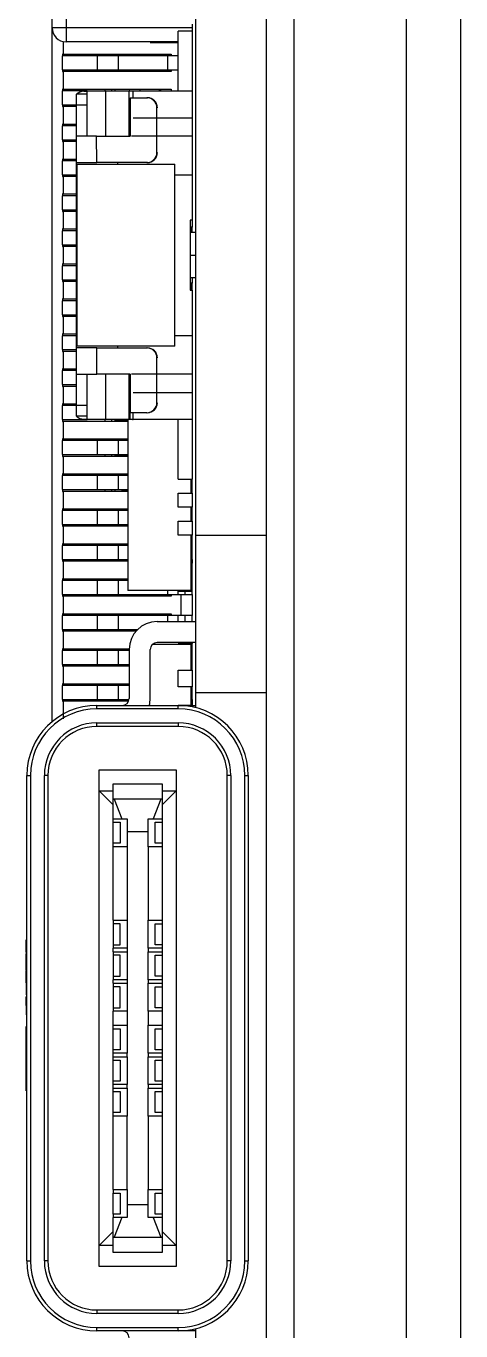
# Model space of a CAD drawing. Header units: millimetres. Extents: x -265 to 612, y -305 to 248.
# Drawn here: x 146.08 to 152.28, y -189.47 to -170.83 of the extents above; entities that cross this region are included whole.
import ezdxf

# ---------------------------------------------------------------- set-up
doc = ezdxf.new("R2010")
doc.units = ezdxf.units.MM
doc.header["$MEASUREMENT"] = 0
doc.layers.add('图层0000', color=7, linetype='Continuous', lineweight=25)

msp = doc.modelspace()

# ---------------------------------------------------------------- linework, layer by layer
at = {"layer": '图层0000', "color": 7, "linetype": 'Continuous', "lineweight": 25}
for p, q in [((151.5, -87.6), (151.5, -301.25)), ((152.28, -301.25), (152.28, -87.6)), ((151.5, -97.6), (151.5, -211.25)), ((149.9, -210.4), (149.9, -129.803)), ((149.5, -133.803), (149.5, -206.4)), ((148.496, -178.1), (148.496, -148.1)), ((149.5, -148.1), (149.5, -178.1)), ((146.446, -170.85), (146.446, -167.25)), ((146.646, -167.25), (146.646, -170.85)), ((148.446, -170.8), (148.446, -170.85)), ((146.446, -180.766), (146.446, -170.85)), ((146.646, -170.85), (146.446, -170.85)), ((148.446, -170.85), (146.646, -170.85)), ((146.646, -170.85), (146.646, -171.05)), ((148.246, -171.75), (148.246, -170.9)), ((148.446, -170.9), (148.246, -170.9)), ((148.446, -170.85), (148.446, -170.9)), ((148.446, -170.9), (148.446, -171.75)), ((146.606, -171.046), (146.606, -171.225)), ((148.246, -171.05), (146.646, -171.05)), ((147.846, -171.06), (148.246, -171.06)), ((146.596, -171.225), (146.596, -171.25)), ((146.606, -171.225), (146.596, -171.225)), ((146.596, -171.45), (146.596, -171.25)), ((147.096, -171.25), (146.596, -171.25)), ((146.606, -171.225), (148.146, -171.225)), ((147.096, -171.45), (147.096, -171.25)), ((147.396, -171.25), (147.096, -171.25)), ((147.2, -171.225), (147.2, -171.25)), ((147.3, -171.25), (147.3, -171.225)), ((147.346, -171.25), (147.346, -171.225)), ((147.7, -171.23), (147.346, -171.23)), ((147.396, -171.45), (147.396, -171.25)), ((148.096, -171.25), (147.396, -171.25)), ((147.5, -171.225), (147.5, -171.23)), ((147.976, -171.23), (147.7, -171.23)), ((147.7, -171.23), (147.7, -171.25)), ((148, -171.23), (147.976, -171.23)), ((147.976, -171.23), (147.976, -171.25)), ((148, -171.25), (148, -171.225)), ((148.096, -171.45), (148.096, -171.25)), ((148.246, -171.25), (148.096, -171.25)), ((148.146, -171.225), (148.146, -171.25)), ((146.596, -171.45), (147.096, -171.45)), ((146.596, -171.45), (146.596, -171.475)), ((146.596, -171.475), (146.606, -171.475)), ((148.146, -171.475), (146.606, -171.475)), ((146.606, -171.475), (146.606, -171.725)), ((147.096, -171.45), (147.396, -171.45)), ((147.2, -171.45), (147.2, -171.475)), ((147.3, -171.475), (147.3, -171.45)), ((147.346, -171.475), (147.346, -171.45)), ((147.346, -171.455), (148, -171.455)), ((147.396, -171.45), (148.096, -171.45)), ((147.5, -171.45), (147.5, -171.475)), ((148, -171.475), (148, -171.45)), ((148.096, -171.45), (148.246, -171.45)), ((148.146, -171.45), (148.146, -171.475)), ((146.596, -171.725), (146.596, -171.75)), ((146.606, -171.725), (146.596, -171.725)), ((146.596, -171.95), (146.596, -171.75)), ((146.946, -171.75), (146.596, -171.75)), ((146.606, -171.725), (148.146, -171.725)), ((146.946, -171.758), (146.898, -171.758)), ((146.946, -171.75), (147.206, -171.75)), ((146.946, -172.4), (146.946, -171.75)), ((147.2, -171.725), (147.2, -171.75)), ((147.206, -171.75), (147.546, -171.75)), ((147.206, -171.75), (147.206, -172.4)), ((147.3, -171.75), (147.3, -171.725)), ((147.346, -171.75), (147.346, -171.725)), ((147.7, -171.73), (147.346, -171.73)), ((147.5, -171.725), (147.5, -171.73)), ((147.555, -171.75), (147.546, -171.75)), ((147.546, -171.75), (147.555, -171.75)), ((147.546, -172.4), (147.546, -171.75)), ((147.555, -171.75), (147.605, -171.75)), ((147.605, -171.75), (148.446, -171.75)), ((147.605, -171.85), (147.605, -171.75)), ((147.976, -171.73), (147.7, -171.73)), ((147.7, -171.73), (147.7, -171.75)), ((148, -171.73), (147.976, -171.73)), ((147.976, -171.73), (147.976, -171.75)), ((148, -171.75), (148, -171.725)), ((148.146, -171.725), (148.146, -171.75)), ((148.446, -171.75), (148.446, -172.141)), ((146.796, -171.95), (146.796, -171.8)), ((146.946, -171.8), (146.796, -171.8)), ((147.559, -171.85), (147.569, -171.85)), ((147.559, -171.85), (147.559, -172.4)), ((147.569, -171.85), (147.799, -171.85)), ((147.799, -171.85), (147.806, -171.85)), ((146.596, -171.95), (146.796, -171.95)), ((146.596, -171.95), (146.596, -171.975)), ((146.596, -171.975), (146.606, -171.975)), ((146.796, -171.975), (146.606, -171.975)), ((146.606, -171.975), (146.606, -172.225)), ((146.796, -172.4), (146.796, -171.95)), ((146.796, -171.95), (146.946, -171.95)), ((147.942, -172.633), (147.942, -171.993)), ((147.948, -171.993), (147.942, -171.993)), ((146.596, -172.225), (146.596, -172.25)), ((146.606, -172.225), (146.596, -172.225)), ((146.596, -172.45), (146.596, -172.25)), ((146.796, -172.25), (146.596, -172.25)), ((146.606, -172.225), (146.796, -172.225)), ((148.446, -172.141), (147.605, -172.141)), ((148.446, -172.141), (148.446, -172.4)), ((146.596, -172.45), (146.796, -172.45)), ((146.596, -172.45), (146.596, -172.475)), ((146.596, -172.475), (146.606, -172.475)), ((146.796, -172.475), (146.606, -172.475)), ((146.606, -172.475), (146.606, -172.725)), ((146.796, -172.775), (146.796, -172.4)), ((146.946, -172.4), (146.796, -172.4)), ((147.067, -172.4), (146.946, -172.4)), ((147.082, -172.4), (147.067, -172.4)), ((147.082, -172.4), (147.559, -172.4)), ((147.083, -172.775), (147.082, -172.4)), ((148.446, -172.4), (147.581, -172.4)), ((148.446, -172.4), (148.446, -172.95)), ((147.942, -172.633), (147.948, -172.633)), ((146.596, -172.725), (146.596, -172.75)), ((146.606, -172.725), (146.596, -172.725)), ((146.596, -172.95), (146.596, -172.75)), ((146.796, -172.75), (146.596, -172.75)), ((146.606, -172.725), (146.796, -172.725)), ((146.796, -172.825), (146.796, -172.775)), ((146.796, -172.775), (147.083, -172.775)), ((146.796, -175.375), (146.796, -172.825)), ((146.798, -172.825), (146.796, -172.825)), ((146.798, -172.8), (148.198, -172.8)), ((146.798, -172.8), (146.798, -175.4)), ((147.569, -172.775), (147.083, -172.775)), ((147.386, -172.8), (147.386, -172.775)), ((147.799, -172.775), (147.569, -172.775)), ((147.806, -172.775), (147.799, -172.775)), ((148.198, -175.4), (148.198, -172.8)), ((146.596, -172.95), (146.798, -172.95)), ((146.596, -172.95), (146.596, -172.975)), ((146.596, -172.975), (146.606, -172.975)), ((146.798, -172.975), (146.606, -172.975)), ((146.606, -172.975), (146.606, -173.225)), ((148.198, -172.95), (148.446, -172.95)), ((148.446, -172.95), (148.446, -173.6)), ((146.596, -173.225), (146.596, -173.25)), ((146.606, -173.225), (146.596, -173.225)), ((146.606, -173.225), (146.798, -173.225)), ((146.596, -173.45), (146.596, -173.25)), ((146.798, -173.25), (146.596, -173.25)), ((146.796, -173.35), (146.798, -173.35)), ((146.596, -173.45), (146.798, -173.45)), ((146.596, -173.45), (146.596, -173.475)), ((146.596, -173.475), (146.606, -173.475)), ((146.798, -173.475), (146.606, -173.475)), ((146.606, -173.475), (146.606, -173.725)), ((146.798, -173.6), (146.796, -173.6)), ((148.416, -173.6), (148.416, -174.6)), ((148.446, -173.6), (148.416, -173.6)), ((148.446, -173.6), (148.446, -173.7)), ((146.596, -173.725), (146.596, -173.75)), ((146.606, -173.725), (146.596, -173.725)), ((146.596, -173.95), (146.596, -173.75)), ((146.798, -173.75), (146.596, -173.75)), ((146.606, -173.725), (146.798, -173.725)), ((148.446, -173.7), (148.416, -173.7)), ((148.426, -173.75), (148.416, -173.75)), ((148.496, -173.775), (148.416, -173.775)), ((148.426, -173.7), (148.426, -173.775)), ((148.446, -173.775), (148.446, -173.7)), ((146.596, -173.95), (146.798, -173.95)), ((146.596, -173.95), (146.596, -173.975)), ((146.596, -173.975), (146.606, -173.975)), ((146.798, -173.975), (146.606, -173.975)), ((146.606, -173.975), (146.606, -174.225)), ((148.416, -174.1), (148.496, -174.1)), ((146.596, -174.225), (146.596, -174.25)), ((146.606, -174.225), (146.596, -174.225)), ((146.596, -174.45), (146.596, -174.25)), ((146.798, -174.25), (146.596, -174.25)), ((146.606, -174.225), (146.798, -174.225)), ((146.596, -174.45), (146.798, -174.45)), ((146.596, -174.45), (146.596, -174.475)), ((146.596, -174.475), (146.606, -174.475)), ((146.798, -174.475), (146.606, -174.475)), ((146.606, -174.475), (146.606, -174.725)), ((148.496, -174.425), (148.416, -174.425)), ((148.446, -174.5), (148.416, -174.5)), ((148.426, -174.5), (148.426, -174.6)), ((148.446, -174.425), (148.446, -174.5)), ((148.446, -174.6), (148.446, -174.5)), ((146.596, -174.725), (146.596, -174.75)), ((146.606, -174.725), (146.596, -174.725)), ((146.606, -174.725), (146.798, -174.725)), ((146.796, -174.6), (146.798, -174.6)), ((148.416, -174.6), (148.446, -174.6)), ((148.446, -174.6), (148.446, -175.25)), ((146.596, -174.95), (146.596, -174.75)), ((146.798, -174.75), (146.596, -174.75)), ((146.798, -174.85), (146.796, -174.85)), ((146.596, -174.95), (146.798, -174.95)), ((146.596, -174.95), (146.596, -174.975)), ((146.596, -174.975), (146.606, -174.975)), ((146.798, -174.975), (146.606, -174.975)), ((146.606, -174.975), (146.606, -175.225)), ((146.596, -175.225), (146.596, -175.25)), ((146.606, -175.225), (146.596, -175.225)), ((146.596, -175.45), (146.596, -175.25)), ((146.798, -175.25), (146.596, -175.25)), ((146.606, -175.225), (146.798, -175.225)), ((148.446, -175.25), (148.198, -175.25)), ((148.446, -175.25), (148.446, -175.8)), ((146.596, -175.45), (146.796, -175.45)), ((146.596, -175.45), (146.596, -175.475)), ((146.596, -175.475), (146.606, -175.475)), ((146.796, -175.475), (146.606, -175.475)), ((146.606, -175.475), (146.606, -175.725)), ((146.796, -175.425), (146.796, -175.375)), ((146.796, -175.375), (146.798, -175.375)), ((146.796, -175.8), (146.796, -175.425)), ((147.083, -175.425), (146.796, -175.425)), ((148.198, -175.4), (146.798, -175.4)), ((147.083, -175.425), (147.569, -175.425)), ((147.083, -175.8), (147.083, -175.425)), ((147.386, -175.425), (147.386, -175.4)), ((147.569, -175.425), (147.799, -175.425)), ((147.799, -175.425), (147.806, -175.425)), ((147.942, -176.208), (147.942, -175.568)), ((147.948, -175.568), (147.942, -175.568)), ((146.596, -175.725), (146.596, -175.75)), ((146.606, -175.725), (146.596, -175.725)), ((146.596, -175.95), (146.596, -175.75)), ((146.796, -175.75), (146.596, -175.75)), ((146.606, -175.725), (146.796, -175.725)), ((146.796, -176.25), (146.796, -175.8)), ((146.796, -175.8), (146.946, -175.8)), ((146.946, -175.8), (147.067, -175.8)), ((146.946, -176.45), (146.946, -175.8)), ((147.067, -175.8), (147.083, -175.8)), ((147.559, -175.8), (147.083, -175.8)), ((147.206, -175.8), (147.206, -176.45)), ((147.546, -176.45), (147.546, -175.8)), ((147.555, -175.8), (147.555, -176.45)), ((147.559, -175.8), (147.559, -176.35)), ((148.446, -175.8), (147.581, -175.8)), ((148.446, -175.8), (148.446, -176.06)), ((146.596, -175.95), (146.796, -175.95)), ((146.596, -175.95), (146.596, -175.975)), ((146.596, -175.975), (146.606, -175.975)), ((146.796, -175.975), (146.606, -175.975)), ((146.606, -175.975), (146.606, -176.225)), ((146.596, -176.225), (146.596, -176.25)), ((146.606, -176.225), (146.596, -176.225)), ((146.606, -176.225), (146.796, -176.225)), ((147.605, -176.06), (148.446, -176.06)), ((147.942, -176.208), (147.948, -176.208)), ((148.446, -176.06), (148.446, -176.45)), ((146.596, -176.45), (146.596, -176.25)), ((146.796, -176.25), (146.596, -176.25)), ((146.796, -176.4), (146.796, -176.25)), ((146.946, -176.25), (146.796, -176.25)), ((146.946, -176.4), (146.796, -176.4)), ((147.559, -176.35), (147.569, -176.35)), ((147.569, -176.35), (147.799, -176.35)), ((147.605, -176.45), (147.605, -176.35)), ((146.596, -176.45), (146.946, -176.45)), ((146.596, -176.45), (146.596, -176.475)), ((146.596, -176.475), (146.606, -176.475)), ((147.526, -176.475), (146.606, -176.475)), ((146.606, -176.475), (146.606, -176.725)), ((146.898, -176.443), (146.946, -176.443)), ((147.206, -176.45), (146.946, -176.45)), ((147.2, -176.45), (147.2, -176.475)), ((147.546, -176.45), (147.206, -176.45)), ((147.3, -176.475), (147.3, -176.45)), ((147.346, -176.475), (147.346, -176.45)), ((147.346, -176.455), (147.526, -176.455)), ((147.5, -176.45), (147.5, -176.455)), ((147.526, -176.45), (147.526, -178.89)), ((147.555, -176.45), (147.546, -176.45)), ((147.605, -176.45), (147.555, -176.45)), ((147.596, -176.45), (147.605, -176.45)), ((148.446, -176.45), (147.605, -176.45)), ((148.246, -177.3), (148.246, -176.45)), ((148.446, -176.45), (148.446, -177.3)), ((146.596, -176.725), (146.596, -176.75)), ((146.606, -176.725), (146.596, -176.725)), ((146.596, -176.95), (146.596, -176.75)), ((147.096, -176.75), (146.596, -176.75)), ((146.606, -176.725), (147.526, -176.725)), ((147.096, -176.95), (147.096, -176.75)), ((147.396, -176.75), (147.096, -176.75)), ((147.2, -176.725), (147.2, -176.75)), ((147.3, -176.75), (147.3, -176.725)), ((147.346, -176.75), (147.346, -176.725)), ((147.526, -176.73), (147.346, -176.73)), ((147.396, -176.95), (147.396, -176.75)), ((147.526, -176.75), (147.396, -176.75)), ((147.5, -176.725), (147.5, -176.73)), ((146.596, -176.95), (147.096, -176.95)), ((146.596, -176.95), (146.596, -176.975)), ((146.596, -176.975), (146.606, -176.975)), ((147.526, -176.975), (146.606, -176.975)), ((146.606, -176.975), (146.606, -177.225)), ((147.096, -176.95), (147.396, -176.95)), ((147.2, -176.95), (147.2, -176.975)), ((147.3, -176.975), (147.3, -176.95)), ((147.346, -176.975), (147.346, -176.95)), ((147.346, -176.955), (147.526, -176.955)), ((147.396, -176.95), (147.526, -176.95)), ((147.5, -176.95), (147.5, -176.955)), ((146.596, -177.225), (146.596, -177.25)), ((146.606, -177.225), (146.596, -177.225)), ((146.596, -177.45), (146.596, -177.25)), ((147.096, -177.25), (146.596, -177.25)), ((146.606, -177.225), (147.526, -177.225)), ((147.096, -177.45), (147.096, -177.25)), ((147.396, -177.25), (147.096, -177.25)), ((147.2, -177.225), (147.2, -177.25)), ((147.3, -177.25), (147.3, -177.225)), ((147.346, -177.25), (147.346, -177.225)), ((147.396, -177.45), (147.396, -177.25)), ((147.526, -177.25), (147.396, -177.25)), ((147.446, -177.25), (147.446, -177.225)), ((147.526, -177.23), (147.446, -177.23)), ((147.5, -177.225), (147.5, -177.23)), ((148.246, -177.3), (148.446, -177.3)), ((148.426, -177.3), (148.426, -177.5)), ((148.446, -177.5), (148.446, -177.3)), ((146.596, -177.45), (147.096, -177.45)), ((146.596, -177.45), (146.596, -177.475)), ((146.596, -177.475), (146.606, -177.475)), ((147.526, -177.475), (146.606, -177.475)), ((146.606, -177.475), (146.606, -177.725)), ((147.096, -177.45), (147.396, -177.45)), ((147.2, -177.45), (147.2, -177.475)), ((147.3, -177.475), (147.3, -177.45)), ((147.346, -177.475), (147.346, -177.45)), ((147.396, -177.45), (147.526, -177.45)), ((147.446, -177.475), (147.446, -177.45)), ((147.446, -177.455), (147.526, -177.455)), ((147.5, -177.45), (147.5, -177.455)), ((148.246, -177.5), (148.446, -177.5)), ((148.246, -177.7), (148.246, -177.5)), ((148.446, -177.5), (148.446, -177.7)), ((146.596, -177.725), (146.596, -177.75)), ((146.606, -177.725), (146.596, -177.725)), ((146.606, -177.725), (147.526, -177.725)), ((147.2, -177.725), (147.2, -177.75)), ((147.3, -177.75), (147.3, -177.725)), ((147.346, -177.75), (147.346, -177.725)), ((147.446, -177.75), (147.446, -177.725)), ((147.5, -177.725), (147.5, -177.73)), ((148.446, -177.7), (148.246, -177.7)), ((148.426, -177.7), (148.426, -177.9)), ((148.446, -177.9), (148.446, -177.7)), ((146.596, -177.95), (146.596, -177.75)), ((147.096, -177.75), (146.596, -177.75)), ((147.096, -177.95), (147.096, -177.75)), ((147.396, -177.75), (147.096, -177.75)), ((147.396, -177.95), (147.396, -177.75)), ((147.526, -177.75), (147.396, -177.75)), ((147.526, -177.73), (147.446, -177.73)), ((148.246, -177.9), (148.446, -177.9)), ((148.246, -178.1), (148.246, -177.9)), ((148.446, -177.9), (148.446, -178.1)), ((146.596, -177.95), (147.096, -177.95)), ((146.596, -177.95), (146.596, -177.975)), ((146.596, -177.975), (146.606, -177.975)), ((147.526, -177.975), (146.606, -177.975)), ((146.606, -177.975), (146.606, -178.225)), ((147.096, -177.95), (147.396, -177.95)), ((147.2, -177.95), (147.2, -177.975)), ((147.3, -177.975), (147.3, -177.95)), ((147.346, -177.975), (147.346, -177.95)), ((147.396, -177.95), (147.526, -177.95)), ((147.446, -177.975), (147.446, -177.95)), ((147.446, -177.955), (147.526, -177.955)), ((147.5, -177.95), (147.5, -177.955)), ((146.596, -178.225), (146.596, -178.25)), ((146.606, -178.225), (146.596, -178.225)), ((146.596, -178.45), (146.596, -178.25)), ((147.096, -178.25), (146.596, -178.25)), ((146.606, -178.225), (147.526, -178.225)), ((147.096, -178.45), (147.096, -178.25)), ((147.396, -178.25), (147.096, -178.25)), ((147.2, -178.225), (147.2, -178.25)), ((147.3, -178.25), (147.3, -178.225)), ((147.346, -178.25), (147.346, -178.225)), ((147.396, -178.45), (147.396, -178.25)), ((147.526, -178.25), (147.396, -178.25)), ((147.446, -178.25), (147.446, -178.225)), ((147.526, -178.23), (147.446, -178.23)), ((147.5, -178.225), (147.5, -178.23)), ((148.446, -178.1), (148.246, -178.1)), ((148.426, -178.1), (148.426, -178.89)), ((148.446, -178.25), (148.426, -178.25)), ((148.446, -178.25), (148.446, -178.1)), ((148.446, -178.45), (148.446, -178.25)), ((148.496, -180.35), (148.496, -178.1)), ((148.496, -178.1), (149.5, -178.1)), ((149.5, -178.1), (149.5, -180.35)), ((146.596, -178.45), (147.096, -178.45)), ((146.596, -178.45), (146.596, -178.475)), ((147.096, -178.45), (147.396, -178.45)), ((147.2, -178.45), (147.2, -178.475)), ((147.3, -178.475), (147.3, -178.45)), ((147.346, -178.475), (147.346, -178.45)), ((147.396, -178.45), (147.526, -178.45)), ((147.446, -178.475), (147.446, -178.45)), ((147.446, -178.455), (147.526, -178.455)), ((147.5, -178.45), (147.5, -178.455)), ((148.426, -178.45), (148.446, -178.45)), ((148.446, -178.45), (148.446, -178.5)), ((146.596, -178.475), (146.606, -178.475)), ((147.526, -178.475), (146.606, -178.475)), ((146.606, -178.475), (146.606, -178.725)), ((148.426, -178.5), (148.446, -178.5)), ((148.426, -178.6), (148.446, -178.6)), ((148.446, -178.6), (148.446, -178.5)), ((148.446, -178.9), (148.446, -178.6)), ((146.596, -178.725), (146.596, -178.75)), ((146.606, -178.725), (146.596, -178.725)), ((146.596, -178.95), (146.596, -178.75)), ((147.096, -178.75), (146.596, -178.75)), ((146.606, -178.725), (147.526, -178.725)), ((147.096, -178.95), (147.096, -178.75)), ((147.396, -178.75), (147.096, -178.75)), ((147.2, -178.725), (147.2, -178.75)), ((147.3, -178.75), (147.3, -178.725)), ((147.346, -178.75), (147.346, -178.725)), ((147.396, -178.95), (147.396, -178.75)), ((147.526, -178.75), (147.396, -178.75)), ((147.446, -178.75), (147.446, -178.725)), ((147.526, -178.73), (147.446, -178.73)), ((147.5, -178.725), (147.5, -178.73)), ((146.596, -178.95), (147.096, -178.95)), ((146.596, -178.95), (146.596, -178.975)), ((146.596, -178.975), (146.606, -178.975)), ((148.146, -178.975), (146.606, -178.975)), ((146.606, -178.975), (146.606, -179.225)), ((147.096, -178.95), (147.396, -178.95)), ((147.2, -178.95), (147.2, -178.975)), ((147.3, -178.975), (147.3, -178.95)), ((147.346, -178.975), (147.346, -178.95)), ((147.396, -178.95), (148.096, -178.95)), ((147.446, -178.975), (147.446, -178.95)), ((147.446, -178.955), (148, -178.955)), ((147.5, -178.95), (147.5, -178.955)), ((148.426, -178.89), (147.526, -178.89)), ((148, -178.975), (148, -178.95)), ((148.096, -178.95), (148.096, -178.89)), ((148.096, -178.95), (148.246, -178.95)), ((148.146, -178.95), (148.146, -178.975)), ((148.246, -178.95), (148.246, -178.89)), ((148.246, -178.9), (148.446, -178.9)), ((148.246, -178.9), (148.446, -178.9)), ((148.246, -178.9), (148.446, -178.9)), ((148.246, -178.9), (148.446, -178.9)), ((148.246, -178.9), (148.446, -178.9)), ((148.246, -178.9), (148.446, -178.9)), ((148.246, -178.9), (148.446, -178.9)), ((148.246, -178.9), (148.446, -178.9)), ((148.246, -178.9), (148.446, -178.9)), ((148.246, -178.9), (148.446, -178.9)), ((148.246, -178.9), (148.446, -178.9)), ((148.246, -178.9), (148.446, -178.9)), ((148.246, -178.9), (148.446, -178.9)), ((148.246, -178.9), (148.446, -178.9)), ((148.246, -178.95), (148.346, -178.95)), ((148.286, -179.25), (148.286, -178.95)), ((148.346, -178.95), (148.346, -178.89)), ((148.346, -178.95), (148.446, -178.95)), ((148.446, -178.95), (148.446, -178.9)), ((148.446, -178.95), (148.446, -179.25)), ((146.596, -179.225), (146.596, -179.25)), ((146.606, -179.225), (146.596, -179.225)), ((146.596, -179.45), (146.596, -179.25)), ((147.096, -179.25), (146.596, -179.25)), ((146.606, -179.225), (148.146, -179.225)), ((147.096, -179.45), (147.096, -179.25)), ((147.396, -179.25), (147.096, -179.25)), ((147.2, -179.225), (147.2, -179.25)), ((147.3, -179.25), (147.3, -179.225)), ((147.346, -179.25), (147.346, -179.225)), ((147.396, -179.45), (147.396, -179.25)), ((148.096, -179.25), (147.396, -179.25)), ((147.446, -179.25), (147.446, -179.225)), ((147.7, -179.23), (147.446, -179.23)), ((147.5, -179.225), (147.5, -179.23)), ((147.976, -179.23), (147.7, -179.23)), ((147.7, -179.23), (147.7, -179.25)), ((147.946, -179.335), (148.496, -179.335)), ((148, -179.23), (147.976, -179.23)), ((147.976, -179.23), (147.976, -179.25)), ((148, -179.25), (148, -179.225)), ((148.096, -179.335), (148.096, -179.25)), ((148.246, -179.25), (148.096, -179.25)), ((148.146, -179.225), (148.146, -179.25)), ((148.246, -179.335), (148.246, -179.25)), ((148.346, -179.25), (148.246, -179.25)), ((148.446, -179.25), (148.346, -179.25)), ((148.346, -179.335), (148.346, -179.25)), ((148.446, -179.335), (148.446, -179.25)), ((146.596, -179.45), (147.096, -179.45)), ((146.596, -179.45), (146.596, -179.475)), ((146.596, -179.475), (146.606, -179.475)), ((147.641, -179.475), (146.606, -179.475)), ((146.606, -179.475), (146.606, -179.725)), ((147.096, -179.45), (147.396, -179.45)), ((147.2, -179.45), (147.2, -179.475)), ((147.3, -179.475), (147.3, -179.45)), ((147.346, -179.475), (147.346, -179.45)), ((147.396, -179.45), (147.664, -179.45)), ((147.446, -179.475), (147.446, -179.45)), ((147.446, -179.455), (147.659, -179.455)), ((147.5, -179.45), (147.5, -179.455)), ((146.596, -179.725), (146.596, -179.75)), ((146.606, -179.725), (146.596, -179.725)), ((146.596, -179.95), (146.596, -179.75)), ((147.096, -179.75), (146.596, -179.75)), ((146.606, -179.725), (147.546, -179.725)), ((147.096, -179.95), (147.096, -179.75)), ((147.396, -179.75), (147.096, -179.75)), ((147.2, -179.725), (147.2, -179.75)), ((147.3, -179.75), (147.3, -179.725)), ((147.346, -179.75), (147.346, -179.725)), ((147.396, -179.95), (147.396, -179.75)), ((147.546, -179.75), (147.396, -179.75)), ((147.446, -179.75), (147.446, -179.725)), ((147.546, -179.73), (147.446, -179.73)), ((147.5, -179.725), (147.5, -179.73)), ((147.546, -179.735), (147.546, -180.435)), ((147.846, -180.435), (147.846, -179.735)), ((147.878, -179.66), (148.426, -179.66)), ((148.496, -179.635), (147.946, -179.635)), ((148.446, -179.65), (148.246, -179.65)), ((148.286, -179.66), (148.286, -179.635)), ((148.426, -179.66), (148.426, -180.03)), ((148.446, -179.635), (148.446, -179.65)), ((148.446, -179.93), (148.446, -179.65)), ((146.596, -179.95), (147.096, -179.95)), ((146.596, -179.95), (146.596, -179.975)), ((147.096, -179.95), (147.396, -179.95)), ((147.2, -179.95), (147.2, -179.975)), ((147.3, -179.975), (147.3, -179.95)), ((147.346, -179.975), (147.346, -179.95)), ((147.396, -179.95), (147.546, -179.95)), ((147.446, -179.975), (147.446, -179.95)), ((147.446, -179.955), (147.546, -179.955)), ((147.5, -179.95), (147.5, -179.975)), ((148.446, -179.93), (148.426, -179.93)), ((148.446, -180.03), (148.446, -179.93)), ((146.596, -179.975), (146.606, -179.975)), ((147.546, -179.975), (146.606, -179.975)), ((146.606, -179.975), (146.606, -180.225)), ((148.246, -180.03), (148.446, -180.03)), ((148.246, -180.27), (148.246, -180.03)), ((148.446, -180.03), (148.446, -180.27)), ((146.596, -180.225), (146.596, -180.25)), ((146.606, -180.225), (146.596, -180.225)), ((146.596, -180.45), (146.596, -180.25)), ((147.096, -180.25), (146.596, -180.25)), ((146.606, -180.225), (147.546, -180.225)), ((147.096, -180.45), (147.096, -180.25)), ((147.396, -180.25), (147.096, -180.25)), ((147.2, -180.225), (147.2, -180.25)), ((147.3, -180.25), (147.3, -180.225)), ((147.346, -180.25), (147.346, -180.225)), ((147.396, -180.45), (147.396, -180.25)), ((147.546, -180.25), (147.396, -180.25)), ((147.446, -180.25), (147.446, -180.225)), ((147.546, -180.23), (147.446, -180.23)), ((147.5, -180.225), (147.5, -180.23)), ((148.446, -180.27), (148.246, -180.27)), ((148.426, -180.27), (148.426, -180.53)), ((148.446, -180.45), (148.446, -180.27)), ((146.596, -180.45), (147.096, -180.45)), ((146.596, -180.45), (146.596, -180.475)), ((146.596, -180.475), (146.606, -180.475)), ((147.537, -180.475), (146.606, -180.475)), ((146.606, -180.475), (146.606, -180.725)), ((147.096, -180.45), (147.396, -180.45)), ((147.2, -180.45), (147.2, -180.475)), ((147.3, -180.475), (147.3, -180.45)), ((147.346, -180.475), (147.346, -180.45)), ((147.396, -180.45), (147.544, -180.45)), ((147.446, -180.475), (147.446, -180.45)), ((147.446, -180.455), (147.543, -180.455)), ((147.5, -180.45), (147.5, -180.455)), ((148.446, -180.45), (148.426, -180.45)), ((148.446, -180.45), (148.446, -180.53)), ((148.496, -180.566), (148.496, -180.35)), ((148.496, -180.35), (149.5, -180.35)), ((149.5, -180.35), (149.5, -189.65)), ((147.086, -180.535), (148.246, -180.535)), ((147.086, -180.585), (147.086, -180.535)), ((148.246, -180.585), (147.086, -180.585)), ((148.246, -180.53), (148.446, -180.53)), ((148.246, -180.535), (148.246, -180.53)), ((148.246, -180.535), (148.496, -180.535)), ((148.246, -180.585), (148.246, -180.535)), ((148.286, -180.535), (148.286, -180.53)), ((148.446, -180.53), (148.426, -180.53)), ((148.446, -180.53), (148.446, -180.535)), ((147.086, -180.785), (148.246, -180.785)), ((147.086, -180.835), (147.086, -180.785)), ((148.246, -180.835), (147.086, -180.835)), ((148.246, -180.785), (148.246, -180.835)), ((147.116, -181.755), (147.116, -181.455)), ((147.116, -181.455), (148.216, -181.455)), ((148.216, -181.455), (148.216, -181.755)), ((146.086, -188.475), (146.086, -181.535)), ((146.086, -181.535), (146.136, -181.535)), ((146.136, -181.535), (146.136, -188.475)), ((146.336, -188.475), (146.336, -181.535)), ((146.386, -181.535), (146.336, -181.535)), ((146.386, -181.535), (146.386, -188.475)), ((148.946, -188.475), (148.946, -181.535)), ((148.996, -181.535), (148.946, -181.535)), ((148.996, -181.535), (148.996, -188.475)), ((149.196, -188.475), (149.196, -181.535)), ((149.196, -181.535), (149.246, -181.535)), ((149.246, -181.535), (149.246, -188.475)), ((147.116, -188.255), (147.116, -181.755)), ((147.316, -181.955), (147.116, -181.755)), ((147.116, -181.755), (147.316, -181.755)), ((147.316, -181.869), (147.316, -181.655)), ((147.316, -181.655), (148.016, -181.655)), ((148.016, -181.655), (148.016, -181.869)), ((148.216, -181.755), (148.016, -181.955)), ((148.016, -181.755), (148.216, -181.755)), ((148.216, -181.755), (148.216, -188.255)), ((147.316, -182.155), (147.316, -181.869)), ((147.332, -181.876), (147.316, -181.869)), ((147.999, -181.876), (147.332, -181.876)), ((147.332, -181.876), (147.443, -182.155)), ((147.999, -181.876), (147.888, -182.155)), ((148.016, -181.869), (147.999, -181.876)), ((148.016, -181.869), (148.016, -182.155)), ((147.316, -182.205), (147.316, -182.155)), ((147.316, -182.155), (147.443, -182.155)), ((147.443, -182.155), (147.516, -182.155)), ((147.516, -182.155), (147.516, -182.335)), ((147.816, -182.335), (147.816, -182.155)), ((147.816, -182.155), (147.888, -182.155)), ((147.888, -182.155), (148.016, -182.155)), ((148.016, -182.155), (148.016, -182.555)), ((147.316, -182.205), (147.416, -182.205)), ((147.316, -182.505), (147.316, -182.205)), ((147.416, -182.205), (147.416, -182.505)), ((147.516, -182.335), (147.816, -182.335)), ((147.516, -182.335), (147.516, -182.555)), ((147.816, -182.555), (147.816, -182.335)), ((147.916, -182.505), (147.916, -182.205)), ((147.916, -182.205), (148.016, -182.205)), ((148.016, -182.205), (148.016, -182.505)), ((147.316, -182.555), (147.316, -182.505)), ((147.416, -182.505), (147.316, -182.505)), ((147.316, -183.605), (147.316, -182.555)), ((147.516, -182.555), (147.316, -182.555)), ((147.516, -182.555), (147.516, -183.605)), ((148.016, -182.555), (147.816, -182.555)), ((147.816, -182.555), (147.816, -183.605)), ((148.016, -182.505), (147.916, -182.505)), ((148.016, -182.555), (148.016, -183.605)), ((147.316, -183.605), (147.316, -183.655)), ((147.316, -183.605), (147.516, -183.605)), ((147.416, -183.655), (147.316, -183.655)), ((147.316, -183.655), (147.316, -183.955)), ((147.416, -183.955), (147.416, -183.655)), ((147.516, -183.605), (147.516, -184.005)), ((147.816, -183.605), (148.016, -183.605)), ((147.816, -184.005), (147.816, -183.605)), ((147.916, -183.955), (147.916, -183.655)), ((147.916, -183.655), (148.016, -183.655)), ((148.016, -183.605), (148.016, -184.005)), ((148.016, -183.655), (148.016, -183.955)), ((146.076, -183.914), (146.076, -183.885)), ((146.076, -183.935), (146.076, -183.914)), ((146.076, -184.02), (146.076, -183.935)), ((146.076, -184.039), (146.076, -184.02)), ((146.076, -184.068), (146.076, -184.039)), ((147.316, -183.955), (147.316, -184.005)), ((147.316, -183.955), (147.416, -183.955)), ((147.316, -184.055), (147.316, -184.005)), ((147.516, -184.005), (147.316, -184.005)), ((147.316, -184.055), (147.316, -184.105)), ((147.316, -184.055), (147.516, -184.055)), ((147.516, -184.005), (147.516, -184.055)), ((147.516, -184.055), (147.516, -184.455)), ((148.016, -184.005), (147.816, -184.005)), ((147.816, -184.005), (147.816, -184.055)), ((147.816, -184.055), (148.016, -184.055)), ((147.816, -184.455), (147.816, -184.055)), ((148.016, -183.955), (147.916, -183.955)), ((148.016, -184.005), (148.016, -184.055)), ((148.016, -184.055), (148.016, -184.455)), ((146.076, -184.11), (146.076, -184.079)), ((146.076, -184.189), (146.076, -184.11)), ((146.076, -184.169), (146.076, -184.14)), ((146.076, -184.19), (146.076, -184.169)), ((146.076, -184.245), (146.076, -184.189)), ((146.076, -184.274), (146.076, -184.19)), ((147.416, -184.105), (147.316, -184.105)), ((147.316, -184.105), (147.316, -184.405)), ((147.416, -184.405), (147.416, -184.105)), ((147.916, -184.405), (147.916, -184.105)), ((147.916, -184.105), (148.016, -184.105)), ((148.016, -184.105), (148.016, -184.405)), ((146.076, -184.294), (146.076, -184.274)), ((146.076, -184.283), (146.076, -184.393)), ((146.076, -184.288), (146.076, -184.367)), ((146.076, -184.323), (146.076, -184.294)), ((146.076, -184.294), (146.076, -184.367)), ((146.076, -184.365), (146.076, -184.334)), ((146.076, -184.444), (146.076, -184.365)), ((146.076, -184.42), (146.076, -184.486)), ((147.316, -184.405), (147.316, -184.455)), ((147.316, -184.405), (147.416, -184.405)), ((148.016, -184.405), (147.916, -184.405)), ((146.076, -184.5), (146.076, -184.444)), ((146.076, -184.486), (146.076, -184.538)), ((146.076, -184.503), (146.076, -184.56)), ((146.076, -184.538), (146.076, -184.648)), ((146.076, -184.538), (146.076, -184.555)), ((146.076, -184.543), (146.076, -184.621)), ((146.076, -184.549), (146.076, -184.621)), ((146.076, -184.573), (146.076, -184.589)), ((146.076, -184.58), (146.076, -184.617)), ((146.076, -184.589), (146.076, -184.632)), ((146.076, -184.599), (146.076, -184.606)), ((146.076, -184.606), (146.076, -184.632)), ((146.076, -184.617), (146.076, -184.637)), ((147.316, -184.505), (147.316, -184.455)), ((147.516, -184.455), (147.316, -184.455)), ((147.316, -184.505), (147.316, -184.555)), ((147.316, -184.505), (147.516, -184.505)), ((147.416, -184.555), (147.316, -184.555)), ((147.316, -184.555), (147.316, -184.855)), ((147.416, -184.855), (147.416, -184.555)), ((147.516, -184.455), (147.516, -184.505)), ((147.516, -184.505), (147.516, -184.905)), ((147.816, -184.455), (147.816, -184.505)), ((148.016, -184.455), (147.816, -184.455)), ((147.816, -184.505), (148.016, -184.505)), ((147.816, -184.905), (147.816, -184.505)), ((147.916, -184.555), (148.016, -184.555)), ((147.916, -184.855), (147.916, -184.555)), ((148.016, -184.455), (148.016, -184.505)), ((148.016, -184.505), (148.016, -184.905)), ((148.016, -184.555), (148.016, -184.855)), ((146.076, -184.632), (146.076, -184.671)), ((146.076, -184.632), (146.076, -184.664)), ((146.076, -184.637), (146.076, -184.645)), ((146.076, -184.664), (146.076, -184.671)), ((146.076, -184.688), (146.076, -184.745)), ((146.076, -184.688), (146.076, -184.736)), ((146.076, -184.731), (146.076, -184.706)), ((146.076, -184.761), (146.076, -184.731)), ((146.076, -184.776), (146.076, -184.732)), ((146.076, -184.736), (146.076, -184.792)), ((146.076, -184.745), (146.076, -184.814)), ((146.076, -184.808), (146.076, -184.761)), ((146.076, -184.81), (146.076, -184.776)), ((146.076, -184.792), (146.076, -184.813)), ((146.076, -184.822), (146.076, -184.81)), ((146.076, -184.814), (146.076, -184.841)), ((146.076, -184.847), (146.076, -184.956)), ((146.076, -184.849), (146.076, -184.956)), ((146.076, -184.851), (146.076, -184.93)), ((146.076, -184.857), (146.076, -184.93)), ((147.316, -184.855), (147.316, -184.905)), ((147.316, -184.855), (147.416, -184.855)), ((147.316, -185.105), (147.316, -184.905)), ((147.516, -184.905), (147.316, -184.905)), ((147.516, -184.905), (147.516, -185.105)), ((148.016, -184.905), (147.816, -184.905)), ((147.816, -184.905), (147.816, -185.105)), ((148.016, -184.855), (147.916, -184.855)), ((148.016, -184.905), (148.016, -185.105)), ((146.076, -185.176), (146.076, -185.123)), ((146.076, -185.308), (146.076, -185.176)), ((147.316, -185.105), (147.516, -185.105)), ((147.316, -185.505), (147.316, -185.105)), ((147.316, -185.455), (147.316, -185.155)), ((147.316, -185.155), (147.416, -185.155)), ((147.416, -185.155), (147.416, -185.455)), ((147.516, -185.105), (147.516, -185.505)), ((147.816, -185.105), (148.016, -185.105)), ((147.816, -185.505), (147.816, -185.105)), ((147.916, -185.455), (147.916, -185.155)), ((147.916, -185.155), (148.016, -185.155)), ((148.016, -185.105), (148.016, -185.505)), ((148.016, -185.155), (148.016, -185.455)), ((146.076, -185.325), (146.076, -185.212)), ((146.076, -185.393), (146.076, -185.308)), ((146.076, -185.337), (146.076, -185.325)), ((146.076, -185.539), (146.076, -185.337)), ((146.076, -185.587), (146.076, -185.384)), ((146.076, -185.435), (146.076, -185.393)), ((146.076, -185.733), (146.076, -185.539)), ((147.416, -185.455), (147.316, -185.455)), ((147.316, -185.555), (147.316, -185.505)), ((147.516, -185.505), (147.316, -185.505)), ((147.316, -185.555), (147.516, -185.555)), ((147.316, -185.955), (147.316, -185.555)), ((147.516, -185.555), (147.516, -185.505)), ((147.516, -185.555), (147.516, -185.955)), ((147.816, -185.505), (147.816, -185.555)), ((148.016, -185.505), (147.816, -185.505)), ((147.816, -185.555), (148.016, -185.555)), ((147.816, -185.955), (147.816, -185.555)), ((148.016, -185.455), (147.916, -185.455)), ((148.016, -185.505), (148.016, -185.555)), ((148.016, -185.555), (148.016, -185.955)), ((146.076, -185.731), (146.076, -185.587)), ((146.076, -185.869), (146.076, -185.731)), ((146.076, -185.81), (146.076, -185.733)), ((147.316, -185.905), (147.316, -185.605)), ((147.316, -185.605), (147.416, -185.605)), ((147.416, -185.605), (147.416, -185.905)), ((147.916, -185.905), (147.916, -185.605)), ((147.916, -185.605), (148.016, -185.605)), ((148.016, -185.605), (148.016, -185.905)), ((146.076, -185.954), (146.076, -185.81)), ((146.076, -185.984), (146.076, -185.869)), ((147.416, -185.905), (147.316, -185.905)), ((148.016, -185.905), (147.916, -185.905)), ((146.076, -186.045), (146.076, -185.984)), ((147.316, -186.005), (147.316, -185.955)), ((147.516, -185.955), (147.316, -185.955)), ((147.316, -186.005), (147.516, -186.005)), ((147.316, -186.405), (147.316, -186.005)), ((147.316, -186.355), (147.316, -186.055)), ((147.316, -186.055), (147.416, -186.055)), ((147.416, -186.055), (147.416, -186.355)), ((147.516, -186.005), (147.516, -185.955)), ((147.516, -186.005), (147.516, -186.405)), ((148.016, -185.955), (147.816, -185.955)), ((147.816, -185.955), (147.816, -186.005)), ((147.816, -186.005), (148.016, -186.005)), ((147.816, -186.405), (147.816, -186.005)), ((147.916, -186.355), (147.916, -186.055)), ((147.916, -186.055), (148.016, -186.055)), ((148.016, -185.955), (148.016, -186.005)), ((148.016, -186.005), (148.016, -186.405)), ((148.016, -186.055), (148.016, -186.355)), ((147.416, -186.355), (147.316, -186.355)), ((147.316, -187.455), (147.316, -186.405)), ((147.516, -186.405), (147.316, -186.405)), ((147.516, -187.455), (147.516, -186.405)), ((147.816, -186.405), (147.816, -187.455)), ((148.016, -186.405), (147.816, -186.405)), ((148.016, -186.355), (147.916, -186.355)), ((148.016, -186.405), (148.016, -187.455)), ((147.316, -187.455), (147.316, -187.505)), ((147.316, -187.455), (147.516, -187.455)), ((147.316, -187.505), (147.416, -187.505)), ((147.316, -187.805), (147.316, -187.505)), ((147.416, -187.505), (147.416, -187.805)), ((147.516, -187.455), (147.516, -187.674)), ((147.816, -187.455), (148.016, -187.455)), ((147.816, -187.674), (147.816, -187.455)), ((147.916, -187.805), (147.916, -187.505)), ((147.916, -187.505), (148.016, -187.505)), ((148.016, -187.455), (148.016, -187.855)), ((148.016, -187.505), (148.016, -187.805)), ((147.816, -187.674), (147.516, -187.674)), ((147.516, -187.674), (147.516, -187.855)), ((147.816, -187.855), (147.816, -187.674)), ((147.316, -187.805), (147.316, -187.855)), ((147.416, -187.805), (147.316, -187.805)), ((147.316, -188.14), (147.316, -187.855)), ((147.443, -187.855), (147.316, -187.855)), ((147.443, -187.855), (147.332, -188.133)), ((147.516, -187.855), (147.443, -187.855)), ((147.888, -187.855), (147.816, -187.855)), ((148.016, -187.855), (147.888, -187.855)), ((147.888, -187.855), (147.999, -188.133)), ((148.016, -187.805), (147.916, -187.805)), ((148.016, -187.855), (148.016, -188.14)), ((147.316, -188.055), (147.116, -188.255)), ((147.316, -188.14), (147.332, -188.133)), ((147.316, -188.355), (147.316, -188.14)), ((147.332, -188.133), (147.999, -188.133)), ((147.999, -188.133), (148.016, -188.14)), ((148.216, -188.255), (148.016, -188.055)), ((148.016, -188.14), (148.016, -188.355)), ((147.116, -188.555), (147.116, -188.255)), ((147.316, -188.255), (147.116, -188.255)), ((148.016, -188.355), (147.316, -188.355)), ((148.216, -188.255), (148.016, -188.255)), ((148.216, -188.255), (148.216, -188.555)), ((146.086, -188.475), (146.136, -188.475)), ((146.386, -188.475), (146.336, -188.475)), ((148.996, -188.475), (148.946, -188.475)), ((149.196, -188.475), (149.246, -188.475)), ((148.216, -188.555), (147.116, -188.555)), ((147.086, -189.175), (148.246, -189.175)), ((147.086, -189.175), (147.086, -189.225)), ((148.246, -189.225), (147.086, -189.225)), ((148.246, -189.225), (148.246, -189.175)), ((147.086, -189.425), (148.246, -189.425)), ((147.086, -189.475), (147.086, -189.425)), ((148.246, -189.475), (147.086, -189.475)), ((148.246, -189.475), (148.246, -189.425)), ((148.496, -189.475), (148.246, -189.475)), ((148.496, -189.65), (148.496, -189.443))]:
    msp.add_line(p, q, dxfattribs=at)
for centre, radius, start, end in [((146.646, -170.85), 0.2, 180, 270), ((146.898, -171.9), 0.143, 90, 136.011), ((147.799, -171.993), 0.143, 359.9705, 89.9704), ((147.806, -171.993), 0.143, 359.9705, 89.9704), ((147.799, -172.633), 0.143, 270.0296, 0.0295), ((147.806, -172.633), 0.143, 270.0296, 0.0295), ((147.799, -175.568), 0.143, 359.9705, 89.9704), ((147.806, -175.568), 0.143, 359.9705, 89.9704), ((147.799, -176.208), 0.143, 270.0296, 0.0295), ((147.806, -176.208), 0.143, 270.0296, 0.0295), ((146.898, -176.3), 0.143, 223.989, 270), ((147.946, -179.735), 0.4, 90, 180), ((147.946, -179.735), 0.1, 90, 180), ((147.446, -180.435), 0.1, 270, 0), ((147.446, -180.435), 0.4, 345.5225, 0), ((147.086, -181.535), 1, 90, 180), ((147.086, -181.535), 0.95, 90, 180), ((148.246, -181.535), 1, 0, 90), ((148.246, -181.535), 0.95, 0, 90), ((147.086, -181.535), 0.75, 90, 180), ((147.086, -181.535), 0.7, 90, 180), ((148.246, -181.535), 0.75, 0, 90), ((148.246, -181.535), 0.7, 0, 90), ((147.086, -188.475), 1, 180, 270), ((147.086, -188.475), 0.95, 180, 270), ((147.086, -188.475), 0.75, 180, 270), ((147.086, -188.475), 0.7, 180, 270), ((148.246, -188.475), 1, 270, 0), ((148.246, -188.475), 0.7, 270, 0), ((148.246, -188.475), 0.95, 270, 0), ((148.246, -188.475), 0.75, 270, 0), ((147.446, -189.575), 0.1, 0, 90)]:
    msp.add_arc(centre, radius, start, end, dxfattribs=at)

doc.saveas('drawing.dxf')
